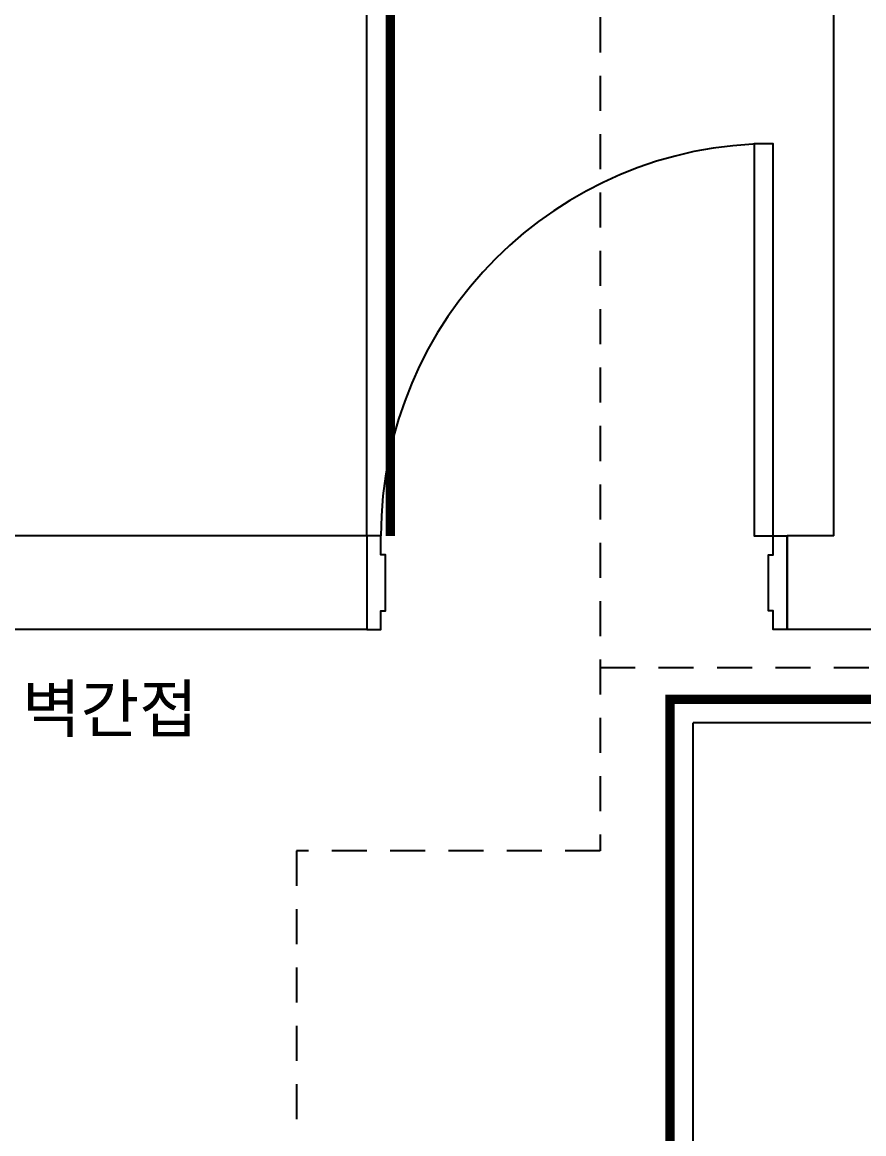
# Model space of a CAD drawing. Header units: inches. Extents: x -53835 to 52744, y -79586 to -50910.
# Drawn here: x -6278 to -4475, y -58937 to -56557 of the extents above; entities that cross this region are included whole.
import ezdxf

# ---------------------------------------------------------------- set-up
doc = ezdxf.new("R2010")
doc.units = ezdxf.units.IN
doc.header["$LTSCALE"] = 50
doc.header["$MEASUREMENT"] = 0
doc.linetypes.add('HID', pattern=[2.5, 1.5, -1])
for name, color, linetype in [('0-ELC TEXT', 7, 'Continuous'), ('06-LIGHT', 4, 'Continuous'), ('3.기호.계단선', 30, 'Continuous'), ('CO-DO-FR', 7, 'Continuous'), ('CO-DOOR', 8, 'Continuous'), ('도면층2', 2, 'Continuous'), ('도면층4', 4, 'Continuous')]:
    doc.layers.add(name, color=color, linetype=linetype)
doc.styles.add('코레일둥고', font='Korail_Round_Gothic_Medium.ttf')

# ---------------------------------------------------------------- blocks, each defined once
blk = doc.blocks.new('D-001')
at = {"layer": 'CO-DO-FR'}
for points in [[(0, 200), (0, 0), (30, 0), (30, 40), (40, 40), (40, 160), (30, 160), (30, 200), (0, 200)], [(900, 200), (900, 0), (870, 0), (870, 40), (860, 40), (860, 160), (870, 160), (870, 200), (900, 200)]]:
    blk.add_lwpolyline(points, close=True, dxfattribs=at)
at = {"layer": 'CO-DOOR'}
blk.add_lwpolyline([(830, 1040), (830, 200), (870, 200), (870, 1040)], close=True, dxfattribs=at)
blk.add_arc((870, 200), 840, 90, 180, dxfattribs=at)
blk = doc.blocks.new('vudauseh')
at = {"layer": '도면층2'}
for p, q in [((-48803, -58885.2), (-48803, -53750.2)), ((-49803, -58885.2), (-52035, -58885.2)), ((-49803, -58885.2), (-49803, -59085.2)), ((-48803, -58885.2), (-48903, -58885.2)), ((-48903, -58885.2), (-48903, -59085.2)), ((-49803, -59085.2), (-50665, -59085.2)), ((-45955, -59085.2), (-48903, -59085.2))]:
    blk.add_line(p, q, dxfattribs=at)
at = {"layer": '도면층4'}
for p, q in [((-49803, -58885.2), (-49803, -59085.2)), ((-48903, -59085.2), (-48903, -58885.2)), ((-48903, -58885.2), (-48903, -59085.2))]:
    blk.add_line(p, q, dxfattribs=at)
at = {"layer": 'CO-DOOR'}
blk.add_blockref('D-001', (-49803, -59085.2), dxfattribs=at)

msp = doc.modelspace()

# ---------------------------------------------------------------- linework, layer by layer
at = {"layer": '06-LIGHT'}
for p, q in [((-5539.369, -57657.002), (-5539.369, -53292.002)), ((-4840.369, -59377.002), (-4840.369, -58057.002)), ((71.349, -58057.002), (-4840.369, -58057.002))]:
    msp.add_line(p, q, dxfattribs=at)
at = {"layer": '06-LIGHT', "color": 10, "linetype": 'HID', "const_width": 20}
for points in [[(-5489.369, -57657.002), (-5489.369, -53292.002)], [(-4890.369, -59377.002), (-4890.369, -58007.002), (1091.349, -58007.002)]]:
    msp.add_lwpolyline(points, dxfattribs=at)
at = {"layer": '3.기호.계단선', "linetype": 'HID'}
msp.add_line((-5039.369, -57938.198), (-278.651, -57938.198), dxfattribs=at)
msp.add_lwpolyline([(-5039.369, -56046.39), (-5039.369, -58330.737), (-5690.369, -58330.737), (-5690.369, -60916.614)], dxfattribs=at)

# ---------------------------------------------------------------- block references
msp.add_blockref('vudauseh', (44263.598, 1228.239))

# ---------------------------------------------------------------- texts
at = {"layer": '0-ELC TEXT', "style": '코레일둥고'}
msp.add_text('벽간접', height=100, dxfattribs=at).set_placement((-6278.12, -58077.025))

doc.saveas('drawing.dxf')
